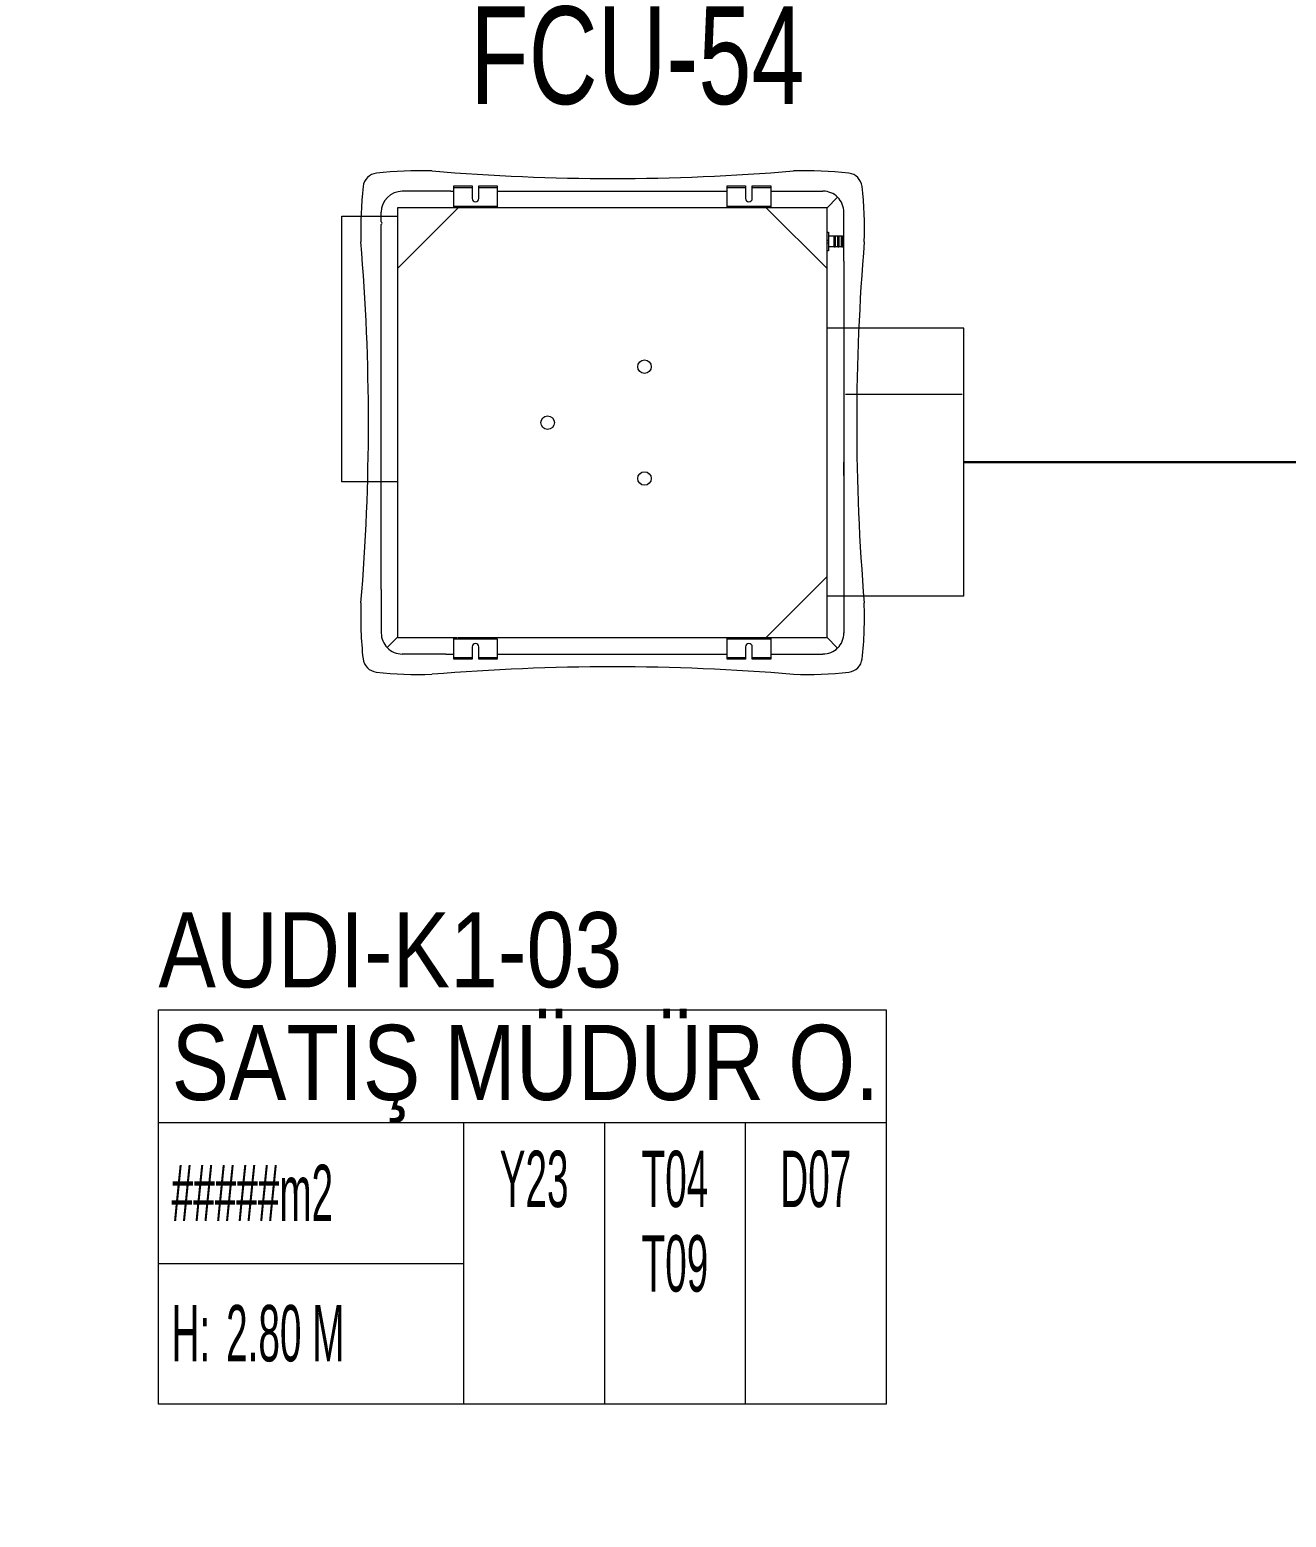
# Model space of a CAD drawing. Extents: x -1457 to 23780, y -2071 to 4205.
# Drawn here: x 7234.7 to 7401.9, y 1369.9 to 1567.9 of the extents above; entities that cross this region are included whole.
import ezdxf
from ezdxf.enums import TextEntityAlignment as Align

# ---------------------------------------------------------------- set-up
doc = ezdxf.new("R2010")
doc.units = 0
doc.header["$MEASUREMENT"] = 0
doc.linetypes.add('HIDDEN', pattern=[0.375, 0.25, -0.125])
doc.layers.get('0').update_dxf_attribs({"color": 9, "lineweight": 9})
for name, color, linetype, lineweight in [('21', 9, 'Continuous', 9), ('E-KABLO', 7, 'Continuous', 30), ('M-TEFRIS2-015', 129, 'Continuous', 9), ('T-FC-KASETLİ-TAVAN', 230, 'Continuous', 9), ('T-FC-NUMARA', 62, 'Continuous', 9)]:
    doc.layers.add(name, color=color, linetype=linetype, lineweight=lineweight)
doc.styles.add('Arial', font='arial.ttf', dxfattribs={"height": 2.5})
doc.styles.add('LUCIDASANS', font='arial.ttf', dxfattribs={"width": 0.8})
doc.styles.add('MuuM_TEXT-STANDART', font='ARIALN.TTF')

# ---------------------------------------------------------------- blocks, each defined once
blk = doc.blocks.new('0_roomno2-flat-2')
at = {"layer": '21'}
blk.add_lwpolyline([(96.88, -52.5), (0, -52.5), (0, 0), (96.88, 0)], close=True, dxfattribs=at)
for points in [[(0, -15), (96.88, -15)], [(40.62, -15), (40.62, -52.5)], [(59.38, -15), (59.38, -52.5)], [(78.12, -15), (78.12, -52.5)], [(0, -33.75), (40.62, -33.75)]]:
    blk.add_lwpolyline(points, dxfattribs=at)
at = {"layer": '21', "style": 'MuuM_TEXT-STANDART', "width": 0.6}
blk.add_text('H:', height=7.5, dxfattribs=at).set_placement((1.75, -43.04), align=Align.MIDDLE_LEFT)
at = {"layer": '21', "style": 'Arial'}
blk.add_attdef('ODANO', (0, 5.85), '', height=10, dxfattribs=at)
blk.add_attdef('MEKANADI', text='', height=10, dxfattribs=at).set_placement((1.75, -15), align=Align.BOTTOM_LEFT)
at = {"layer": '21', "style": 'MuuM_TEXT-STANDART', "width": 0.6}
for tag, p in [('YER01', (50, -22.5)), ('TAVAN01', (68.75, -22.5)), ('DUVAR01', (87.5, -22.5)), ('YER02', (50, -33.75)), ('TAVAN02', (68.75, -33.75)), ('DUVAR02', (87.5, -33.75)), ('YER03', (50, -45)), ('TAVAN03', (68.75, -45)), ('DUVAR03', (87.5, -45))]:
    blk.add_attdef(tag, text='', height=7.5, dxfattribs=at).set_placement(p, align=Align.MIDDLE_CENTER)
for tag, p in [('M2', (1.75, -24.38)), ('TEMIZTAVANYUKSEKLIGI', (9, -43.04))]:
    blk.add_attdef(tag, text='', height=7.5, dxfattribs=at).set_placement(p, align=Align.MIDDLE_LEFT)
blk = doc.blocks.new('A$C677139BB')
at = {"color": 252, "lineweight": 0}
for p, q in [((-116.67, 28.56), (-123.15, 28.56)), ((-116.67, 28.56), (-116.3, 28.56)), ((-116.3, 29.06), (-116.3, 29.26)), ((-116.3, 29.26), (-113.85, 29.26)), ((-116.3, 29.06), (-113.85, 29.06)), ((-116.3, 26.56), (-116.3, 29.06)), ((-113.85, 29.26), (-113.85, 27.61)), ((-112.95, 29.26), (-110.5, 29.26)), ((-112.95, 27.61), (-112.95, 29.26)), ((-112.95, 29.06), (-110.5, 29.06)), ((-110.5, 29.26), (-110.5, 29.06)), ((-110.5, 29.06), (-110.5, 26.56)), ((-110.5, 28.56), (-79.9, 28.56)), ((-79.9, 29.06), (-79.9, 29.26)), ((-79.9, 29.26), (-77.45, 29.26)), ((-79.9, 26.56), (-79.9, 29.06)), ((-79.9, 29.06), (-77.45, 29.06)), ((-77.45, 29.26), (-77.45, 27.61)), ((-76.55, 29.26), (-74.1, 29.26)), ((-76.55, 27.61), (-76.55, 29.26)), ((-76.55, 29.06), (-74.1, 29.06)), ((-74.1, 29.26), (-74.1, 29.06)), ((-74.1, 29.06), (-74.1, 26.56)), ((-74.1, 28.56), (-73.62, 28.56)), ((-73.62, 28.56), (-67.15, 28.56)), ((-66.63, 26.33), (-65.19, 27.77)), ((-125.95, 24.49), (-125.95, 25.76)), ((-116.3, 26.56), (-110.5, 26.56)), ((-116.3, 26.36), (-116.3, 26.56)), ((-110.5, 26.56), (-110.5, 26.36)), ((-79.9, 26.56), (-74.1, 26.56)), ((-79.9, 26.36), (-79.9, 26.56)), ((-74.1, 26.56), (-74.1, 26.36)), ((-66.6, 25.56), (-66.6, 25.86)), ((-64.35, 19.24), (-64.35, 25.76)), ((-131.2, 25.26), (-123.8, 25.26)), ((-131.2, -10.14), (-131.2, 25.26)), ((-125.95, 19.24), (-125.95, 24.12)), ((-66.6, 23.11), (-66.4, 23.11)), ((-66.6, 22.06), (-66.4, 22.06)), ((-66.4, 23.11), (-66.4, 22.56)), ((-66.4, 22.56), (-66.4, 22.06)), ((-65.67, 22.56), (-66.4, 22.56)), ((-66.4, 22.06), (-66.4, 21.86)), ((-66.4, 21.86), (-66.4, 21.66)), ((-65.67, 22.61), (-65.57, 22.61)), ((-65.67, 21.11), (-65.67, 22.61)), ((-65.57, 22.61), (-65.57, 21.11)), ((-65.57, 22.61), (-65.47, 22.56)), ((-65.47, 21.16), (-65.47, 22.56)), ((-65.17, 22.56), (-65.47, 22.56)), ((-65.17, 21.11), (-65.17, 22.61)), ((-65.17, 22.61), (-65.07, 22.61)), ((-65.07, 22.61), (-64.97, 22.56)), ((-65.07, 22.61), (-65.07, 21.11)), ((-64.67, 22.56), (-64.97, 22.56)), ((-64.97, 21.16), (-64.97, 22.56)), ((-64.67, 21.11), (-64.67, 22.61)), ((-64.67, 22.61), (-64.57, 22.61)), ((-64.57, 22.61), (-64.4, 22.51)), ((-64.57, 22.61), (-64.57, 21.11)), ((-64.4, 21.21), (-64.4, 22.51)), ((-66.4, 21.66), (-66.6, 21.66)), ((-66.4, 20.61), (-66.6, 20.61)), ((-66.4, 21.66), (-66.4, 21.16)), ((-66.4, 21.16), (-66.4, 20.61)), ((-65.67, 21.16), (-66.4, 21.16)), ((-65.57, 21.11), (-65.67, 21.11)), ((-65.47, 21.16), (-65.57, 21.11)), ((-65.17, 21.16), (-65.47, 21.16)), ((-65.07, 21.11), (-65.17, 21.11)), ((-64.97, 21.16), (-65.07, 21.11)), ((-64.67, 21.16), (-64.97, 21.16)), ((-64.57, 21.11), (-64.67, 21.11)), ((-64.4, 21.21), (-64.57, 21.11)), ((-125.95, -24.46), (-125.95, 19.24)), ((-64.35, 19.24), (-64.35, -23.76)), ((-66.4, 10.35), (-66.6, 10.35)), ((-48.6, 10.35), (-66.4, 10.35)), ((-48.4, 10.35), (-48.6, 10.35)), ((-48.4, -25.35), (-48.4, 10.35)), ((-64.15, 1.54), (-48.6, 1.54)), ((-64.35, -9.27), (-64.35, -7.49)), ((-123.8, -10.14), (-131.2, -10.14)), ((-125.95, -24.46), (-125.95, -28.59)), ((-66.4, -25.35), (-66.6, -25.35)), ((-48.6, -25.35), (-66.4, -25.35)), ((-64.35, -23.76), (-64.35, -30.24)), ((-48.4, -25.35), (-48.6, -25.35)), ((-125.95, -28.53), (-125.95, -30.24)), ((-123.77, -30.81), (-125.15, -32.19)), ((-116.3, -31.04), (-116.3, -30.84)), ((-110.5, -31.04), (-116.3, -31.04)), ((-116.3, -33.54), (-116.3, -31.04)), ((-110.5, -31.04), (-110.5, -30.84)), ((-110.5, -31.04), (-110.5, -33.54)), ((-79.9, -31.04), (-79.9, -30.84)), ((-79.9, -33.54), (-79.9, -31.04)), ((-74.1, -31.04), (-79.9, -31.04)), ((-74.7, -30.84), (-74.6, -30.84)), ((-74.1, -30.84), (-74.1, -31.04)), ((-74.1, -31.04), (-74.1, -33.54)), ((-65.2, -32.24), (-66.63, -30.81)), ((-117.37, -33.04), (-123.15, -33.04)), ((-117.37, -33.04), (-116.3, -33.04)), ((-113.85, -33.54), (-116.3, -33.54)), ((-116.3, -33.74), (-116.3, -33.54)), ((-113.85, -32.09), (-113.85, -33.74)), ((-112.95, -33.74), (-112.95, -32.09)), ((-110.5, -33.54), (-112.95, -33.54)), ((-110.5, -33.04), (-79.9, -33.04)), ((-110.5, -33.54), (-110.5, -33.74)), ((-77.45, -33.54), (-79.9, -33.54)), ((-79.9, -33.74), (-79.9, -33.54)), ((-77.45, -32.09), (-77.45, -33.74)), ((-76.55, -33.74), (-76.55, -32.09)), ((-74.1, -33.54), (-76.55, -33.54)), ((-74.1, -33.04), (-73.62, -33.04)), ((-74.1, -33.54), (-74.1, -33.74)), ((-73.62, -33.04), (-67.15, -33.04)), ((-113.85, -33.74), (-116.3, -33.74)), ((-110.5, -33.74), (-112.95, -33.74)), ((-77.45, -33.74), (-79.9, -33.74)), ((-74.1, -33.74), (-76.55, -33.74))]:
    blk.add_line(p, q, dxfattribs=at)
for p, q in [((-123.8, 18.26), (-115.72, 26.36)), ((-123.8, 26.26), (-123.8, 25.26)), ((-123.8, 25.86), (-123.8, 25.56)), ((-115.72, 26.36), (-123.7, 26.36)), ((-78.24, 26.36), (-115.72, 26.36)), ((-67.1, 26.36), (-78.24, 26.36)), ((-66.6, 18.26), (-74.7, 26.36)), ((-66.7, 26.36), (-67.1, 26.36)), ((-66.6, -22.74), (-66.6, 26.26)), ((-123.8, 25.26), (-123.8, 18.26)), ((-66.6, 22.06), (-66.6, 23.11)), ((-66.6, 21.86), (-66.6, 22.06)), ((-66.6, 21.66), (-66.6, 21.86)), ((-66.6, 20.61), (-66.6, 21.66)), ((-123.8, 18.26), (-123.8, -10.14)), ((-123.8, -10.14), (-123.8, -22.74)), ((-123.8, -22.74), (-123.8, -30.74)), ((-66.6, -22.74), (-74.7, -30.84)), ((-66.6, -29.64), (-66.6, -22.74)), ((-66.6, -30.74), (-66.6, -29.64)), ((-123.8, -30.04), (-123.8, -30.34)), ((-123.7, -30.84), (-116.3, -30.84)), ((-116.3, -30.84), (-115.8, -30.84)), ((-115.7, -30.84), (-110.5, -30.84)), ((-110.5, -30.84), (-77.96, -30.84)), ((-77.96, -30.84), (-74.7, -30.84)), ((-74.7, -30.84), (-67.1, -30.84)), ((-67.1, -30.84), (-66.7, -30.84)), ((-66.6, -30.34), (-66.6, -30.04))]:
    blk.add_line(p, q)
for centre in [(-90.9, 5.21), (-103.8, -2.24), (-90.9, -9.68)]:
    blk.add_circle(centre, 0.9, dxfattribs=at)
for centre, radius, start, end in [((-126.37, 28.98), 2, 96.5277, 173.4723), ((-120.91, -18.71), 50, 88.0666, 96.5277), ((-95.15, 318.76), 288.5, 265.2281, 270), ((-95.15, 318.76), 288.5, 270, 274.7867), ((-69.39, -18.71), 50, 83.4723, 91.9334), ((-63.93, 28.98), 2, 6.5277, 83.4723), ((-78.68, 23.53), 50, 173.4723, 181.9316), ((-111.62, 23.53), 50, 358.0684, 6.5277), ((-123.7, 26.26), 0.1, 90, 180), ((-66.7, 26.26), 0.1, 45.0414, 90), ((-66.7, 26.26), 0.1, 0, 45.0414), ((-416.15, -2.24), 288.5, 0, 4.7867), ((225.85, -2.24), 288.5, 175.2133, 180), ((-416.15, -2.24), 288.5, 355.2281, 0), ((225.85, -2.24), 288.5, 180, 184.7719), ((-78.68, -28.15), 50, 177.8099, 186.3452), ((-111.62, -28.15), 50, 353.6548, 2.1901), ((-123.7, -30.74), 0.1, 180, 225.0414), ((-123.7, -30.74), 0.1, 225.0414, 270), ((-66.7, -30.74), 0.1, 270, 314.9586), ((-66.7, -30.74), 0.1, 314.9586, 360), ((-126.38, -33.45), 2, 186.3452, 263.4517), ((-120.91, 14.24), 50, 263.4517, 271.932), ((-95.15, -323.24), 288.5, 90, 94.7719), ((-95.15, -323.24), 288.5, 85.2133, 90), ((-69.39, 14.24), 50, 268.068, 276.5483), ((-63.92, -33.45), 2, 276.5483, 353.6548)]:
    blk.add_arc(centre, radius, start, end)
for centre, radius, start, end in [((-123.15, 25.76), 2.8, 90, 180), ((-67.11, 25.85), 2.71, 44.9567, 90.7417), ((-67.24, 25.73), 2.89, 0.7417, 44.9567), ((-113.4, 27.61), 0.45, 180, 0), ((-77, 27.61), 0.45, 180, 0), ((-126.07, 24.31), 0.225, 303.1177, 56.9215), ((-123.06, -30.2), 2.89, 180.7887, 223.545), ((-113.4, -32.09), 0.45, 0, 180), ((-77, -32.09), 0.45, 0, 180), ((-67.24, -30.2), 2.89, 315.0273, 359.2423), ((-123.18, -30.32), 2.72, 223.4512, 270.6949), ((-67.11, -30.32), 2.71, 269.2423, 315.0273)]:
    blk.add_arc(centre, radius, start, end, dxfattribs=at)

msp = doc.modelspace()

# ---------------------------------------------------------------- linework, layer by layer
at = {"layer": 'E-KABLO', "color": 6}
msp.add_line((7359.01, 1510.36), (7532.01, 1510.36), dxfattribs=at)
at = {"layer": 'M-TEFRIS2-015', "linetype": 'HIDDEN', "lineweight": 0, "const_width": 0.2}
msp.add_lwpolyline([(7129.5, 979.76, -0.152644), (10705.5, 2076.19, -0.10573)], format="xyb", dxfattribs=at)

# ---------------------------------------------------------------- block references
at = {"layer": 'M-TEFRIS2-015', "linetype": 'HIDDEN', "lineweight": 0}
ref = msp.add_blockref('0_roomno2-flat-2', (7251.81, 1437.46), dxfattribs=at)
ref.add_attrib('ODANO', 'AUDI-K1-03', dxfattribs={"layer": '21', "height": 10, "style": 'MuuM_TEXT-STANDART'}).set_placement((7251.81, 1437.46), align=Align.BOTTOM_LEFT)
ref.add_attrib('MEKANADI', 'SATIŞ MÜDÜR O.', dxfattribs={"layer": '21', "height": 10, "style": 'MuuM_TEXT-STANDART'}).set_placement((7253.56, 1422.46), align=Align.BOTTOM_LEFT)
ref.add_attrib('M2', '#####m2', dxfattribs={"layer": '21', "height": 7.5, "style": 'MuuM_TEXT-STANDART', "width": 0.6}).set_placement((7253.56, 1413.09), align=Align.MIDDLE_LEFT)
ref.add_attrib('TEMIZTAVANYUKSEKLIGI', '2.80 M', dxfattribs={"layer": '21', "height": 7.5, "style": 'MuuM_TEXT-STANDART', "width": 0.6}).set_placement((7260.81, 1394.42), align=Align.MIDDLE_LEFT)
ref.add_attrib('YER01', 'Y23', dxfattribs={"layer": '21', "height": 7.5, "style": 'MuuM_TEXT-STANDART', "width": 0.6}).set_placement((7301.81, 1414.96), align=Align.MIDDLE_CENTER)
ref.add_attrib('TAVAN01', 'T04', dxfattribs={"layer": '21', "height": 7.5, "style": 'MuuM_TEXT-STANDART', "width": 0.6}).set_placement((7320.56, 1414.96), align=Align.MIDDLE_CENTER)
ref.add_attrib('DUVAR01', 'D07', dxfattribs={"layer": '21', "height": 7.5, "style": 'MuuM_TEXT-STANDART', "width": 0.6}).set_placement((7339.31, 1414.96), align=Align.MIDDLE_CENTER)
ref.add_attrib('TAVAN02', 'T09', dxfattribs={"layer": '21', "height": 7.5, "style": 'MuuM_TEXT-STANDART', "width": 0.6}).set_placement((7320.56, 1403.71), align=Align.MIDDLE_CENTER)
at = {"layer": 'T-FC-KASETLİ-TAVAN'}
msp.add_blockref('A$C677139BB', (7407.41, 1517.86), dxfattribs=at)

# ---------------------------------------------------------------- texts
at = {"layer": 'T-FC-NUMARA', "color": 2, "ltscale": 0.5, "style": 'LUCIDASANS', "width": 0.7}
msp.add_text('FCU-54', height=13, dxfattribs=at).set_placement((7315.57, 1564.53), align=Align.MIDDLE)

doc.saveas('drawing.dxf')
